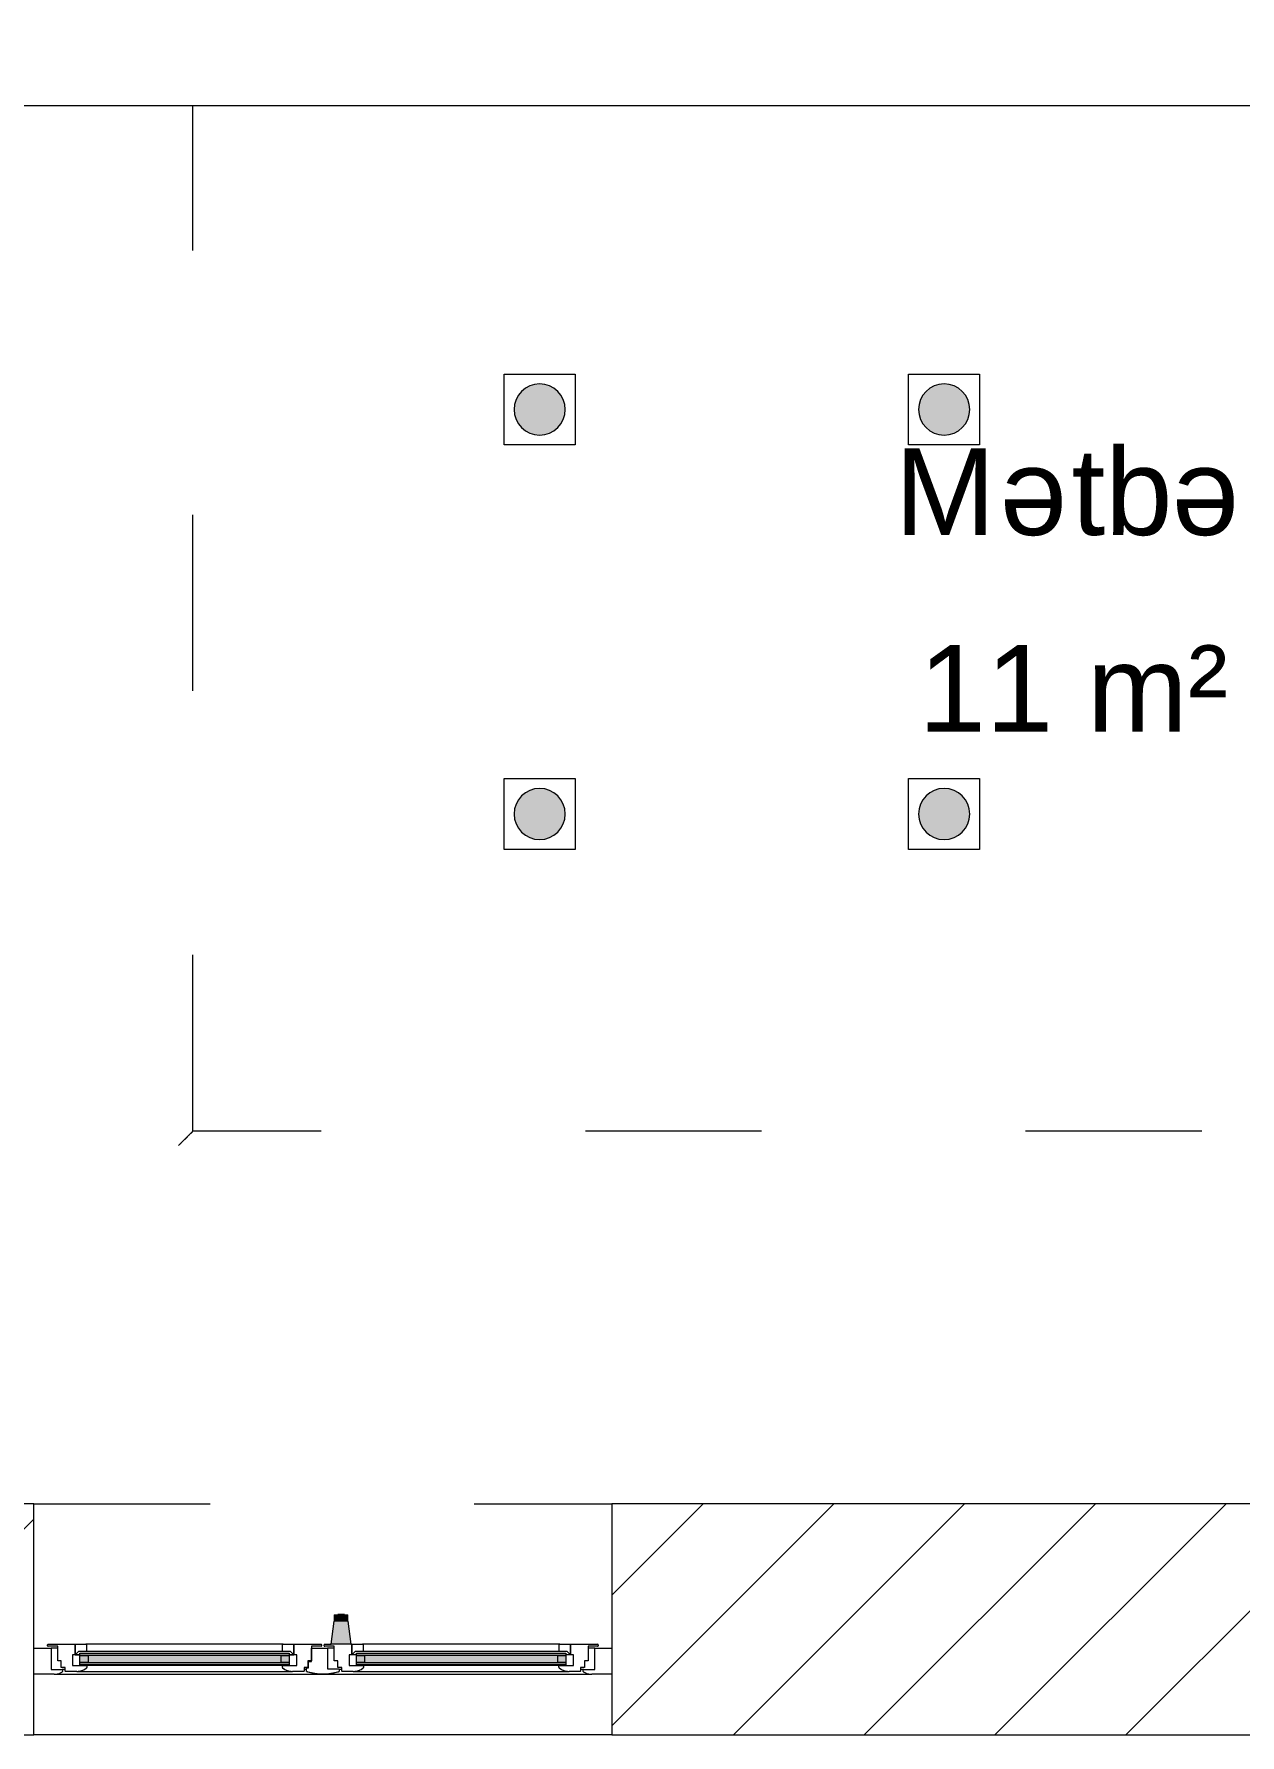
# Model space of a CAD drawing. Header units: millimetres. Extents: x 1680 to 166026, y 35966 to 91121.
# Drawn here: x 127760 to 129847, y 45245 to 48189 of the extents above; entities that cross this region are included whole.
import ezdxf

# ---------------------------------------------------------------- set-up
doc = ezdxf.new("R2010")
doc.units = ezdxf.units.MM
doc.linetypes.add('Dash', pattern=[6, 3, -3])
doc.linetypes.add('IMPORT-ACAD_ISO03W100', pattern=[762, 304.8, -457.2])
doc.layers.add('A-GENM', color=13, linetype='Continuous', lineweight=18)
doc.layers.add('A-GLAZ', color=151, linetype='Continuous', lineweight=18)
doc.styles.add('Arial', font='arial.ttf', dxfattribs={"height": 150})
doc.styles.add('Arial_1', font='arial.ttf', dxfattribs={"height": 150})

# ---------------------------------------------------------------- blocks, each defined once
blk = doc.blocks.new('plan')
at = {"layer": 'A-GLAZ', "lineweight": 20, "true_color": 0x939598}
for points in [[(499260.7, -213555.2), (499290.5, -213555.2), (499284.6, -213515.5), (499262.1, -213515.5), (499261, -213524.2), (499259.9, -213529.7), (499256.5, -213555.2), (499260.2, -213555.2)], [(499284.6, -213515.5), (499285.4, -213515.5), (499285.1, -213504), (499261.6, -213504), (499262.1, -213515.5), (499284.2, -213515.5)], [(499269.1, -213504), (499269.1, -213503.7), (499268.4, -213504)], [(499092.8, -213586.7), (499169.9, -213586.7), (499169.9, -213574.7), (498835.6, -213574.7), (498835.6, -213586.7), (499078.6, -213586.7)], [(499314.3, -213586.7), (499648.6, -213586.7), (499648.6, -213574.7), (499314.3, -213574.7)]]:
    blk.add_hatch(color=252, dxfattribs=at).paths.add_polyline_path(points, flags=0)
h = blk.add_hatch(color=252, dxfattribs=at)
h.paths.add_polyline_path([(499078.6, -213590.7), (499183.9, -213590.7), (499183.9, -213586.7), (498821.6, -213586.7), (498821.6, -213590.7), (498835.6, -213590.7)], flags=0)
h.paths.add_polyline_path([(499013.1, -213574.7), (499183.9, -213574.7), (499183.9, -213570.7), (498821.6, -213570.7), (498821.6, -213574.7), (498935.5, -213574.7)], flags=0)
h = blk.add_hatch(color=252, dxfattribs=at)
h.paths.add_polyline_path([(499183.9, -213586.7), (499183.9, -213574.7), (499169.9, -213574.7), (499169.9, -213586.7)], flags=0)
h.paths.add_polyline_path([(498835.6, -213586.7), (498835.6, -213574.7), (498821.6, -213574.7), (498821.6, -213586.7)], flags=0)
h = blk.add_hatch(color=252, dxfattribs=at)
h.paths.add_polyline_path([(499662.6, -213590.7), (499662.6, -213586.7), (499300.3, -213586.7), (499300.3, -213590.7), (499648.6, -213590.7)], flags=0)
h.paths.add_polyline_path([(499648.6, -213574.7), (499662.6, -213574.7), (499662.6, -213570.7), (499300.3, -213570.7), (499300.3, -213574.7), (499556.5, -213574.7)], flags=0)
h = blk.add_hatch(color=252, dxfattribs=at)
h.paths.add_polyline_path([(499662.6, -213586.7), (499662.6, -213574.7), (499648.6, -213574.7), (499648.6, -213586.7)], flags=0)
h.paths.add_polyline_path([(499300.3, -213586.7), (499314.3, -213586.7), (499314.3, -213574.7), (499300.3, -213574.7)], flags=0)
at = {"color": 252, "lineweight": 20, "true_color": 0x939598}
for p, q in [((496072.1, -210892.2), (502932.1, -210892.2)), ((498742.1, -213312.2), (498372.1, -213312.2)), ((498742.1, -213712.2), (498742.1, -213312.2)), ((500992.1, -213312.2), (499742.1, -213312.2)), ((499742.1, -213312.2), (499742.1, -213712.2)), ((497772.1, -213712.2), (498742.1, -213712.2)), ((499742.1, -213712.2), (498742.1, -213712.2)), ((499742.1, -213712.2), (500992.1, -213712.2))]:
    blk.add_line(p, q, dxfattribs=at)
at = {"color": 252, "linetype": 'Dash', "lineweight": 20, "true_color": 0x939598}
blk.add_line((499017.1, -210892.2), (500632.1, -210892.2), dxfattribs=at)
at = {"color": 252, "linetype": 'Continuous', "lineweight": 20, "true_color": 0x939598}
for p, q in [((499742.1, -213470.2), (499900.1, -213312.2)), ((499742.1, -213696.5), (500126.4, -213312.2)), ((499952.6, -213712.2), (500352.6, -213312.2)), ((500178.9, -213712.2), (500578.9, -213312.2)), ((500405.2, -213712.2), (500805.2, -213312.2)), ((498368.7, -213712.2), (498742.1, -213338.8)), ((500631.4, -213712.2), (500992.1, -213351.6))]:
    blk.add_line(p, q, dxfattribs=at)
at = {"layer": 'A-GENM', "color": 252, "linetype": 'IMPORT-ACAD_ISO03W100', "lineweight": 20, "true_color": 0x939598}
for p, q in [((500632.1, -210292.2), (500632.1, -210892.2)), ((498372.1, -210892.2), (498992.1, -210892.2)), ((498992.1, -210892.2), (499017.1, -210892.2)), ((499017.1, -212667.2), (499017.1, -210892.2)), ((500632.1, -210892.2), (502932.1, -210892.2)), ((502287.1, -212667.2), (499017.1, -212667.2)), ((498742.1, -213312.2), (499742.1, -213312.2))]:
    blk.add_line(p, q, dxfattribs=at)
blk.add_open_spline([(498992.1, -212692.2), (498994.3, -212690), (498997.6, -212686.8), (499001.7, -212682.7), (499004.2, -212680.2), (499006, -212678.4), (499007.8, -212676.6), (499009.4, -212674.9), (499010.9, -212673.4), (499012.3, -212672), (499013.8, -212670.5), (499015.3, -212669.1), (499016.7, -212667.7), (499017.1, -212667.2), (499017.1, -212667.2)], degree=3, knots=[0, 0, 0, 0, 0.0833333, 0.125, 0.1666667, 0.1875, 0.2083333, 0.25, 0.2708333, 0.2916667, 0.3333333, 0.375, 0.4166667, 0.5, 0.5, 0.5, 0.5], dxfattribs=at)
at = {"layer": 'A-GLAZ', "color": 252, "lineweight": 20, "true_color": 0x939598}
for p, q in [((499256.5, -213555.2), (499261.6, -213515.5)), ((499261.6, -213504), (499261.6, -213515.5)), ((499261.6, -213504), (499262, -213504)), ((499262, -213515.5), (499261.6, -213515.5)), ((499262, -213504), (499263, -213504)), ((499263, -213515.5), (499262, -213515.5)), ((499263, -213504), (499264.6, -213504)), ((499264.6, -213515.5), (499263, -213515.5)), ((499264.6, -213504), (499266.8, -213504)), ((499266.8, -213515.5), (499264.6, -213515.5)), ((499266.8, -213504), (499269.3, -213504)), ((499268.4, -213515.5), (499266.8, -213515.5)), ((499269.1, -213503.7), (499267.7, -213503.7)), ((499267.7, -213503.7), (499269.1, -213503.7)), ((499268.4, -213503.7), (499267.7, -213503.7)), ((499269.1, -213503.7), (499268.4, -213503.7)), ((499269.3, -213515.5), (499268.5, -213515.5)), ((499269, -213503.7), (499269, -213503.7)), ((499279.4, -213503.7), (499269.1, -213503.7)), ((499269.3, -213504), (499272.1, -213504)), ((499272.1, -213515.5), (499269.3, -213515.5)), ((499272.1, -213504), (499275, -213504)), ((499275, -213515.5), (499272.1, -213515.5)), ((499275, -213504), (499277.7, -213504)), ((499277.7, -213515.5), (499275, -213515.5)), ((499277.7, -213504), (499280.3, -213504)), ((499278.4, -213515.5), (499277.7, -213515.5)), ((499280.3, -213515.5), (499278.6, -213515.5)), ((499280.3, -213504), (499282.4, -213504)), ((499282.4, -213515.5), (499280.3, -213515.5)), ((499282.4, -213504), (499284.1, -213504)), ((499284.1, -213515.5), (499282.4, -213515.5)), ((499284.1, -213504), (499285.1, -213504)), ((499285.1, -213515.5), (499284.1, -213515.5)), ((499285.1, -213504), (499285.4, -213504)), ((499285.4, -213515.5), (499285.1, -213515.5)), ((499285.4, -213515.5), (499285.4, -213504)), ((499285.4, -213515.5), (499290.5, -213555.2)), ((498765.6, -213557.7), (498765.6, -213556.2)), ((498766.6, -213555.2), (498813.6, -213555.2)), ((498783.1, -213558.7), (498766.6, -213558.7)), ((498783.1, -213583.8), (498783.1, -213558.7)), ((498813.6, -213555.2), (498832.1, -213555.2)), ((498813.6, -213573.4), (498813.6, -213555.2)), ((498813.6, -213555.2), (498813.6, -213573.4)), ((499173.4, -213555.2), (498832.1, -213555.2)), ((498833.1, -213556.3), (498833.1, -213567.8)), ((499172.4, -213567.8), (499172.4, -213556.3)), ((499173.4, -213555.2), (499191.9, -213555.2)), ((499191.9, -213555.2), (499191.9, -213573.4)), ((499191.9, -213555.2), (499238.9, -213555.2)), ((499191.9, -213573.4), (499191.9, -213555.2)), ((499222.4, -213558.7), (499222.4, -213583.8)), ((499238.9, -213558.7), (499222.4, -213558.7)), ((499239.9, -213556.2), (499239.9, -213557.7)), ((499244.3, -213557.7), (499244.3, -213556.2)), ((499245.3, -213555.2), (499256.5, -213555.2)), ((499261.8, -213558.7), (499245.3, -213558.7)), ((499290.5, -213555.2), (499256.5, -213555.2)), ((499261.8, -213583.8), (499261.8, -213558.7)), ((499290.5, -213555.2), (499292.3, -213555.2)), ((499292.3, -213573.4), (499292.3, -213555.2)), ((499292.3, -213555.2), (499310.8, -213555.2)), ((499292.3, -213555.2), (499292.3, -213573.4)), ((499652.1, -213555.2), (499310.8, -213555.2)), ((499311.8, -213556.3), (499311.8, -213567.8)), ((499651.1, -213567.8), (499651.1, -213556.3)), ((499652.1, -213555.2), (499670.6, -213555.2)), ((499670.6, -213555.2), (499670.6, -213573.4)), ((499670.6, -213555.2), (499717.6, -213555.2)), ((499670.6, -213573.4), (499670.6, -213555.2)), ((499701.1, -213558.7), (499701.1, -213583.8)), ((499717.6, -213558.7), (499701.1, -213558.7)), ((499718.6, -213556.2), (499718.6, -213557.7)), ((498742.1, -213562.2), (498771.6, -213562.2)), ((498771.6, -213562.2), (498771.6, -213598.7)), ((498783.1, -213562.2), (498771.6, -213562.2)), ((498789.4, -213583.8), (498783.1, -213583.8)), ((498789.4, -213595.6), (498789.4, -213583.8)), ((498808.6, -213573.4), (498808.6, -213591.7)), ((498813.6, -213573.4), (498808.6, -213573.4)), ((498819.3, -213567.8), (498813.6, -213573.4)), ((498813.6, -213573.4), (498821.6, -213573.4)), ((498821.6, -213573.4), (498813.6, -213573.4)), ((498833.1, -213567.8), (498819.3, -213567.8)), ((498821.6, -213570.7), (499183.9, -213570.7)), ((498821.6, -213574.7), (498821.6, -213570.7)), ((499183.9, -213574.7), (498821.6, -213574.7)), ((498821.6, -213574.7), (498835.6, -213574.7)), ((498821.6, -213586.7), (498821.6, -213574.7)), ((498821.6, -213586.7), (499183.9, -213586.7)), ((498821.6, -213590.7), (498821.6, -213586.7)), ((498835.6, -213586.7), (498821.6, -213586.7)), ((499172.4, -213567.8), (498833.1, -213567.8)), ((498835.6, -213574.7), (498835.6, -213586.7)), ((499169.9, -213574.7), (499183.9, -213574.7)), ((499169.9, -213586.7), (499169.9, -213574.7)), ((499183.9, -213586.7), (499169.9, -213586.7)), ((499186.3, -213567.8), (499172.4, -213567.8)), ((499183.9, -213570.7), (499183.9, -213574.7)), ((499183.9, -213573.4), (499191.9, -213573.4)), ((499191.9, -213573.4), (499183.9, -213573.4)), ((499183.9, -213574.7), (499183.9, -213586.7)), ((499183.9, -213586.7), (499183.9, -213590.7)), ((499191.9, -213573.4), (499186.3, -213567.8)), ((499196.9, -213573.4), (499191.9, -213573.4)), ((499196.9, -213591.7), (499196.9, -213573.4)), ((499216.1, -213583.8), (499216.1, -213595.6)), ((499222.4, -213583.8), (499216.1, -213583.8)), ((499217, -213585.3), (499222.4, -213585.3)), ((499217, -213596), (499217, -213585.3)), ((499222.4, -213562.2), (499250.3, -213562.2)), ((499222.4, -213585.3), (499222.4, -213562.2)), ((499250.3, -213562.2), (499250.3, -213597.6)), ((499261.8, -213562.2), (499250.3, -213562.2)), ((499268.1, -213583.8), (499261.8, -213583.8)), ((499268.1, -213595.6), (499268.1, -213583.8)), ((499287.3, -213573.4), (499287.3, -213591.7)), ((499292.3, -213573.4), (499287.3, -213573.4)), ((499298, -213567.8), (499292.3, -213573.4)), ((499300.3, -213573.4), (499292.3, -213573.4)), ((499300.3, -213573.4), (499292.3, -213573.4)), ((499311.8, -213567.8), (499298, -213567.8)), ((499300.3, -213570.7), (499662.6, -213570.7)), ((499300.3, -213574.7), (499300.3, -213570.7)), ((499662.6, -213574.7), (499300.3, -213574.7)), ((499300.3, -213574.7), (499314.3, -213574.7)), ((499300.3, -213586.7), (499300.3, -213574.7)), ((499300.3, -213586.7), (499662.6, -213586.7)), ((499300.3, -213590.7), (499300.3, -213586.7)), ((499314.3, -213586.7), (499300.3, -213586.7)), ((499651.1, -213567.8), (499311.8, -213567.8)), ((499314.3, -213574.7), (499314.3, -213586.7)), ((499648.6, -213574.7), (499662.6, -213574.7)), ((499648.6, -213586.7), (499648.6, -213574.7)), ((499662.6, -213586.7), (499648.6, -213586.7)), ((499665, -213567.8), (499651.1, -213567.8)), ((499662.6, -213570.7), (499662.6, -213574.7)), ((499670.6, -213573.4), (499662.6, -213573.4)), ((499670.6, -213573.4), (499662.6, -213573.4)), ((499662.6, -213574.7), (499662.6, -213586.7)), ((499662.6, -213586.7), (499662.6, -213590.7)), ((499670.6, -213573.4), (499665, -213567.8)), ((499675.6, -213573.4), (499670.6, -213573.4)), ((499675.6, -213591.7), (499675.6, -213573.4)), ((499694.8, -213583.8), (499694.8, -213595.6)), ((499701.1, -213583.8), (499694.8, -213583.8)), ((499712.6, -213562.2), (499701.1, -213562.2)), ((499712.6, -213598.7), (499712.6, -213562.2)), ((499712.6, -213562.2), (499742.1, -213562.2)), ((498776.8, -213607.2), (498742.1, -213607.2)), ((498771.6, -213598.7), (498790.6, -213598.7)), ((498776.8, -213607.2), (499707.5, -213607.2)), ((498796.1, -213595.6), (498789.4, -213595.6)), ((498796.1, -213598.7), (498790.6, -213598.7)), ((498791.6, -213599.7), (498791.6, -213602.2)), ((498796.1, -213601.6), (498796.1, -213595.6)), ((498816, -213602.2), (498796.7, -213602.2)), ((498808.6, -213591.7), (498832.6, -213591.7)), ((498816, -213602.2), (499189.5, -213602.2)), ((499183.9, -213590.7), (498821.6, -213590.7)), ((499172.9, -213591.7), (498832.6, -213591.7)), ((498833.6, -213592.7), (498833.6, -213595.2)), ((499171.9, -213595.2), (499171.9, -213592.7)), ((499172.9, -213591.7), (499196.9, -213591.7)), ((499208.8, -213602.2), (499189.5, -213602.2)), ((499209.4, -213595.6), (499209.4, -213601.6)), ((499216.1, -213595.6), (499209.4, -213595.6)), ((499213.9, -213598.7), (499209.4, -213598.7)), ((499213.9, -213596), (499217, -213596)), ((499213.9, -213602.2), (499213.9, -213596)), ((499250.3, -213597.6), (499270.3, -213597.6)), ((499274.8, -213595.6), (499268.1, -213595.6)), ((499270.3, -213597.6), (499270.3, -213602.2)), ((499274.8, -213598.7), (499270.3, -213598.7)), ((499274.8, -213601.6), (499274.8, -213595.6)), ((499294.7, -213602.2), (499275.4, -213602.2)), ((499287.3, -213591.7), (499311.3, -213591.7)), ((499294.7, -213602.2), (499668.2, -213602.2)), ((499662.6, -213590.7), (499300.3, -213590.7)), ((499651.6, -213591.7), (499311.3, -213591.7)), ((499312.3, -213592.7), (499312.3, -213595.2)), ((499650.6, -213595.2), (499650.6, -213592.7)), ((499651.6, -213591.7), (499675.6, -213591.7)), ((499687.5, -213602.2), (499668.2, -213602.2)), ((499688.1, -213595.6), (499688.1, -213601.6)), ((499694.8, -213595.6), (499688.1, -213595.6)), ((499693.6, -213598.7), (499688.1, -213598.7)), ((499692.6, -213602.2), (499692.6, -213599.7)), ((499693.6, -213598.7), (499712.6, -213598.7)), ((499742.1, -213607.2), (499707.5, -213607.2))]:
    blk.add_line(p, q, dxfattribs=at)
for centre, radius, start, end in [((498766.6, -213556.2), 1, 90, 180), ((498766.6, -213557.7), 1, 180, 270), ((498832.1, -213556.3), 1.01, 0, 90), ((499173.4, -213556.3), 1.01, 90, 180), ((499238.9, -213556.2), 1, 0, 90), ((499238.9, -213557.7), 1, 270, 0), ((499245.3, -213556.2), 1, 90, 180), ((499245.3, -213557.7), 1, 180, 270), ((499310.8, -213556.3), 1.01, 0, 90), ((499652.1, -213556.3), 1.01, 90, 180), ((499717.6, -213556.2), 1, 0, 90), ((499717.6, -213557.7), 1, 270, 0), ((498776.8, -213580.2), 27, 270, 302.2042), ((498790.6, -213599.7), 1, 0, 90), ((498790.6, -213602.2), 1, 302.2042, 0), ((498796.7, -213601.6), 0.6, 180, 270), ((498816, -213575.2), 27, 270, 309.7151), ((498832.6, -213592.7), 1, 0, 90), ((498832.6, -213595.2), 1, 309.7151, 0), ((499172.9, -213592.7), 1, 90, 180), ((499172.9, -213595.2), 1, 180, 230.2849), ((499189.5, -213575.2), 27, 230.2849, 270), ((499208.8, -213601.6), 0.6, 270, 0), ((499242.1, -213512), 94.6, 252.6495, 287.3505), ((499275.4, -213601.6), 0.6, 180, 270), ((499294.7, -213575.2), 27, 270, 309.7151), ((499311.3, -213592.7), 1, 0, 90), ((499311.3, -213595.2), 1, 309.7151, 0), ((499651.6, -213592.7), 1, 90, 180), ((499651.6, -213595.2), 1, 180, 230.2849), ((499668.2, -213575.2), 27, 230.2849, 270), ((499687.5, -213601.6), 0.6, 270, 0), ((499693.6, -213599.7), 1, 90, 180), ((499693.6, -213602.2), 1, 180, 237.7958), ((499707.5, -213580.2), 27, 237.7958, 270)]:
    blk.add_arc(centre, radius, start, end, dxfattribs=at)
for points, knots in [([(498766.1, -213555.4), (498766.1, -213555.4), (498766, -213555.5), (498765.9, -213555.6), (498765.8, -213555.7), (498765.8, -213555.7)], [-0.6666667, -0.6666667, -0.6666667, -0.6666667, -0.5833333, -0.4583333, -0.3333333, -0.3333333, -0.3333333, -0.3333333]), ([(498765.8, -213558.2), (498765.8, -213558.3), (498765.9, -213558.4), (498766, -213558.5), (498766.1, -213558.6), (498766.1, -213558.6)], [-0.6666667, -0.6666667, -0.6666667, -0.6666667, -0.5, -0.4166667, -0.3333333, -0.3333333, -0.3333333, -0.3333333]), ([(498833, -213555.7), (498832.9, -213555.7), (498832.9, -213555.6), (498832.7, -213555.5), (498832.7, -213555.4), (498832.6, -213555.4)], [-0.6666667, -0.6666667, -0.6666667, -0.6666667, -0.5, -0.4166667, -0.3333333, -0.3333333, -0.3333333, -0.3333333]), ([(499172.9, -213555.4), (499172.9, -213555.4), (499172.8, -213555.5), (499172.7, -213555.6), (499172.6, -213555.7), (499172.6, -213555.7)], [0.3333333, 0.3333333, 0.3333333, 0.3333333, 0.4166667, 0.5, 0.6666667, 0.6666667, 0.6666667, 0.6666667]), ([(499239.8, -213555.7), (499239.8, -213555.7), (499239.7, -213555.6), (499239.6, -213555.5), (499239.5, -213555.4), (499239.4, -213555.4)], [0.3333333, 0.3333333, 0.3333333, 0.3333333, 0.4583333, 0.5833333, 0.6666667, 0.6666667, 0.6666667, 0.6666667]), ([(499239.4, -213558.6), (499239.5, -213558.6), (499239.5, -213558.5), (499239.7, -213558.4), (499239.7, -213558.3), (499239.8, -213558.2)], [0.3333333, 0.3333333, 0.3333333, 0.3333333, 0.4166667, 0.5, 0.6666667, 0.6666667, 0.6666667, 0.6666667]), ([(499244.8, -213555.4), (499244.8, -213555.4), (499244.7, -213555.4), (499244.6, -213555.6), (499244.5, -213555.7), (499244.5, -213555.7)], [0.3333333, 0.3333333, 0.3333333, 0.3333333, 0.4166667, 0.5, 0.6666667, 0.6666667, 0.6666667, 0.6666667]), ([(499244.5, -213558.2), (499244.5, -213558.3), (499244.6, -213558.4), (499244.7, -213558.5), (499244.8, -213558.6), (499244.8, -213558.6)], [0.3333333, 0.3333333, 0.3333333, 0.3333333, 0.4583333, 0.5833333, 0.6666667, 0.6666667, 0.6666667, 0.6666667]), ([(499311.7, -213555.7), (499311.7, -213555.7), (499311.6, -213555.6), (499311.5, -213555.5), (499311.4, -213555.4), (499311.3, -213555.4)], [0.3333333, 0.3333333, 0.3333333, 0.3333333, 0.4583333, 0.5833333, 0.6666667, 0.6666667, 0.6666667, 0.6666667]), ([(499651.6, -213555.4), (499651.6, -213555.4), (499651.5, -213555.5), (499651.4, -213555.6), (499651.3, -213555.7), (499651.3, -213555.7)], [-0.6666667, -0.6666667, -0.6666667, -0.6666667, -0.5833333, -0.4583333, -0.3333333, -0.3333333, -0.3333333, -0.3333333]), ([(499718.5, -213555.7), (499718.4, -213555.7), (499718.4, -213555.6), (499718.2, -213555.4), (499718.2, -213555.4), (499718.1, -213555.4)], [-0.6666667, -0.6666667, -0.6666667, -0.6666667, -0.5, -0.4166667, -0.3333333, -0.3333333, -0.3333333, -0.3333333]), ([(499718.1, -213558.6), (499718.2, -213558.6), (499718.3, -213558.5), (499718.4, -213558.4), (499718.5, -213558.3), (499718.5, -213558.2)], [-0.6666667, -0.6666667, -0.6666667, -0.6666667, -0.5833333, -0.4583333, -0.3333333, -0.3333333, -0.3333333, -0.3333333]), ([(498776.8, -213607.2), (498778.5, -213607.2), (498780.7, -213607), (498782.9, -213606.5), (498783.4, -213606.4)], [0, 0, 0, 0, 0.3333333, 0.4447702, 0.4447702, 0.4447702, 0.4447702]), ([(498785.1, -213605.9), (498785.6, -213605.8), (498787.7, -213605), (498789.7, -213604), (498791.2, -213603.1)], [0.5552298, 0.5552298, 0.5552298, 0.5552298, 0.6666667, 1, 1, 1, 1]), ([(498791.5, -213599.2), (498791.5, -213599.2), (498791.4, -213599.1), (498791.3, -213599), (498791.2, -213598.9), (498791.1, -213598.9)], [0.3333333, 0.3333333, 0.3333333, 0.3333333, 0.4583333, 0.5833333, 0.6666667, 0.6666667, 0.6666667, 0.6666667]), ([(498816, -213602.2), (498818.1, -213602.2), (498820.9, -213601.9), (498823.5, -213601.2), (498824.2, -213601)], [-1, -1, -1, -1, -0.6666667, -0.5550596, -0.5550596, -0.5550596, -0.5550596]), ([(498826.1, -213600.3), (498826.8, -213600), (498829.3, -213598.9), (498831.6, -213597.3), (498833.3, -213596)], [-0.4449404, -0.4449404, -0.4449404, -0.4449404, -0.3333333, 0, 0, 0, 0]), ([(498833.5, -213592.2), (498833.4, -213592.2), (498833.4, -213592.1), (498833.2, -213591.9), (498833.2, -213591.9), (498833.1, -213591.9)], [-0.6666667, -0.6666667, -0.6666667, -0.6666667, -0.5, -0.4166667, -0.3333333, -0.3333333, -0.3333333, -0.3333333]), ([(499172.4, -213591.9), (499172.4, -213591.9), (499172.3, -213591.9), (499172.2, -213592.1), (499172.1, -213592.2), (499172.1, -213592.2)], [0.3333333, 0.3333333, 0.3333333, 0.3333333, 0.4166667, 0.5, 0.6666667, 0.6666667, 0.6666667, 0.6666667]), ([(499172.3, -213596), (499173.9, -213597.3), (499176.2, -213598.9), (499178.8, -213600), (499179.4, -213600.3)], [0, 0, 0, 0, 0.3333333, 0.4449404, 0.4449404, 0.4449404, 0.4449404]), ([(499181.3, -213601), (499182, -213601.2), (499184.7, -213601.9), (499187.5, -213602.2), (499189.5, -213602.2)], [0.5550596, 0.5550596, 0.5550596, 0.5550596, 0.6666667, 1, 1, 1, 1]), ([(499213.9, -213602.2), (499214.2, -213602.3), (499214.7, -213602.5), (499215.2, -213602.6), (499215.6, -213602.7), (499215.8, -213602.8), (499216.2, -213602.9), (499216.6, -213603), (499216.8, -213603.1)], [0, 0, 0, 0, 0.25, 0.5, 0.5625, 0.625, 0.75, 1, 1, 1, 1]), ([(499216.8, -213603.1), (499218.4, -213603.5), (499220.8, -213604.1), (499223.6, -213604.7), (499225.3, -213605), (499226.5, -213605.3), (499227.8, -213605.5), (499229.5, -213605.7), (499231.6, -213606), (499233.7, -213606.2), (499235.4, -213606.3), (499236.8, -213606.4), (499238.1, -213606.5), (499239.5, -213606.5), (499240.5, -213606.5), (499241.1, -213606.5)], [0, 0, 0, 0, 0.1, 0.15, 0.175, 0.2, 0.225, 0.25, 0.3, 0.35, 0.375, 0.4, 0.425, 0.45, 0.4810315, 0.4810315, 0.4810315, 0.4810315]), ([(499243.1, -213606.5), (499243.7, -213606.5), (499244.7, -213606.5), (499246.2, -213606.5), (499247.5, -213606.4), (499248.8, -213606.3), (499250.6, -213606.2), (499252.7, -213606), (499254.8, -213605.7), (499256.5, -213605.5), (499257.7, -213605.3), (499259, -213605), (499260.6, -213604.7), (499263.5, -213604.1), (499265.9, -213603.5), (499267.5, -213603.1)], [0.5183949, 0.5183949, 0.5183949, 0.5183949, 0.55, 0.575, 0.6, 0.625, 0.65, 0.7, 0.75, 0.775, 0.8, 0.825, 0.85, 0.9, 1, 1, 1, 1]), ([(499267.5, -213603.1), (499267.7, -213603), (499268, -213602.9), (499268.5, -213602.8), (499268.7, -213602.7), (499269.1, -213602.6), (499269.6, -213602.5), (499270.1, -213602.3), (499270.3, -213602.2)], [0, 0, 0, 0, 0.25, 0.375, 0.4375, 0.5, 0.75, 1, 1, 1, 1]), ([(499294.7, -213602.2), (499296.8, -213602.2), (499299.6, -213601.9), (499302.2, -213601.2), (499302.9, -213601)], [0, 0, 0, 0, 0.3333333, 0.4449404, 0.4449404, 0.4449404, 0.4449404]), ([(499304.8, -213600.3), (499305.5, -213600), (499308, -213598.9), (499310.4, -213597.3), (499312, -213596)], [0.5550596, 0.5550596, 0.5550596, 0.5550596, 0.6666667, 1, 1, 1, 1]), ([(499312.2, -213592.2), (499312.2, -213592.2), (499312.1, -213592.1), (499312, -213592), (499311.9, -213591.9), (499311.8, -213591.9)], [0.3333333, 0.3333333, 0.3333333, 0.3333333, 0.4583333, 0.5833333, 0.6666667, 0.6666667, 0.6666667, 0.6666667]), ([(499651.1, -213591.9), (499651.1, -213591.9), (499651, -213592), (499650.9, -213592.1), (499650.8, -213592.2), (499650.8, -213592.2)], [-0.6666667, -0.6666667, -0.6666667, -0.6666667, -0.5833333, -0.4583333, -0.3333333, -0.3333333, -0.3333333, -0.3333333]), ([(499651, -213596), (499652.6, -213597.3), (499654.9, -213598.9), (499657.5, -213600), (499658.1, -213600.3)], [-1, -1, -1, -1, -0.6666667, -0.5550596, -0.5550596, -0.5550596, -0.5550596]), ([(499660, -213601), (499660.7, -213601.2), (499663.4, -213601.9), (499666.1, -213602.2), (499668.2, -213602.2)], [-0.4449404, -0.4449404, -0.4449404, -0.4449404, -0.3333333, 0, 0, 0, 0]), ([(499693.1, -213598.9), (499693.1, -213598.9), (499693, -213599), (499692.9, -213599.1), (499692.8, -213599.2), (499692.8, -213599.2)], [-0.6666667, -0.6666667, -0.6666667, -0.6666667, -0.5833333, -0.4583333, -0.3333333, -0.3333333, -0.3333333, -0.3333333]), ([(499693.1, -213603.1), (499694.5, -213604), (499696.5, -213605), (499698.7, -213605.8), (499699.2, -213605.9)], [-1, -1, -1, -1, -0.6666667, -0.5552298, -0.5552298, -0.5552298, -0.5552298]), ([(499700.8, -213606.4), (499701.4, -213606.5), (499703.5, -213607), (499705.8, -213607.2), (499707.5, -213607.2)], [-0.4447702, -0.4447702, -0.4447702, -0.4447702, -0.3333333, 0, 0, 0, 0])]:
    blk.add_open_spline(points, degree=3, knots=knots, dxfattribs=at)
at = {"color": 252, "lineweight": 20, "true_color": 0x939598}
for s, style, p in [('M', 'Arial', (500231.5, -211635.6)), ('tb', 'Arial', (500537.7, -211635.6)), ('ə', 'Arial_1', (500413.6, -211635.6)), ('ə', 'Arial_1', (500711.3, -211635.6)), ('11 m', 'Arial', (500273, -211976.2)), ('²', 'Arial', (500738.8, -211976.2))]:
    blk.add_text(s, height=150, dxfattribs=dict(at, style=style)).set_placement(p)
blk = doc.blocks.new('A$C513457DA')
at = {"lineweight": 13}
h = blk.add_hatch(color=20, dxfattribs=at)
h.set_gradient(color1=(255, 63, 0), one_color=1, tint=1, name='SPHERICAL')
h.paths.add_polyline_path([(0, 65.5, 1), (131.1, 65.5, 1)])
at = {"color": 7, "lineweight": 13}
blk.add_circle((65.5, 65.5, 13.2), 65.5, dxfattribs=at)
blk = doc.blocks.new('asdasdasda')
at = {"color": 7, "lineweight": 5}
blk.add_lwpolyline([(61.4, 61.4), (61.4, -61.4), (-61.4, -61.4), (-61.4, 61.4)], close=True, dxfattribs=at)
at = {"color": 7, "lineweight": 13, "xscale": -0.6762847886416495, "yscale": 0.6762847886416495, "zscale": 0.6762847886416495, "rotation": 180}
blk.add_blockref('A$C513457DA', (-44.3, 44.3, -9), dxfattribs=at)

msp = doc.modelspace()

# ---------------------------------------------------------------- block references
for name, p in [('plan', (-370982.2, 258957.2)), ('asdasdasda', (128635, 47538.8)), ('asdasdasda', (129335, 47538.8)), ('asdasdasda', (128635, 46838.8)), ('asdasdasda', (129335, 46838.8))]:
    msp.add_blockref(name, p)

doc.saveas('drawing.dxf')
